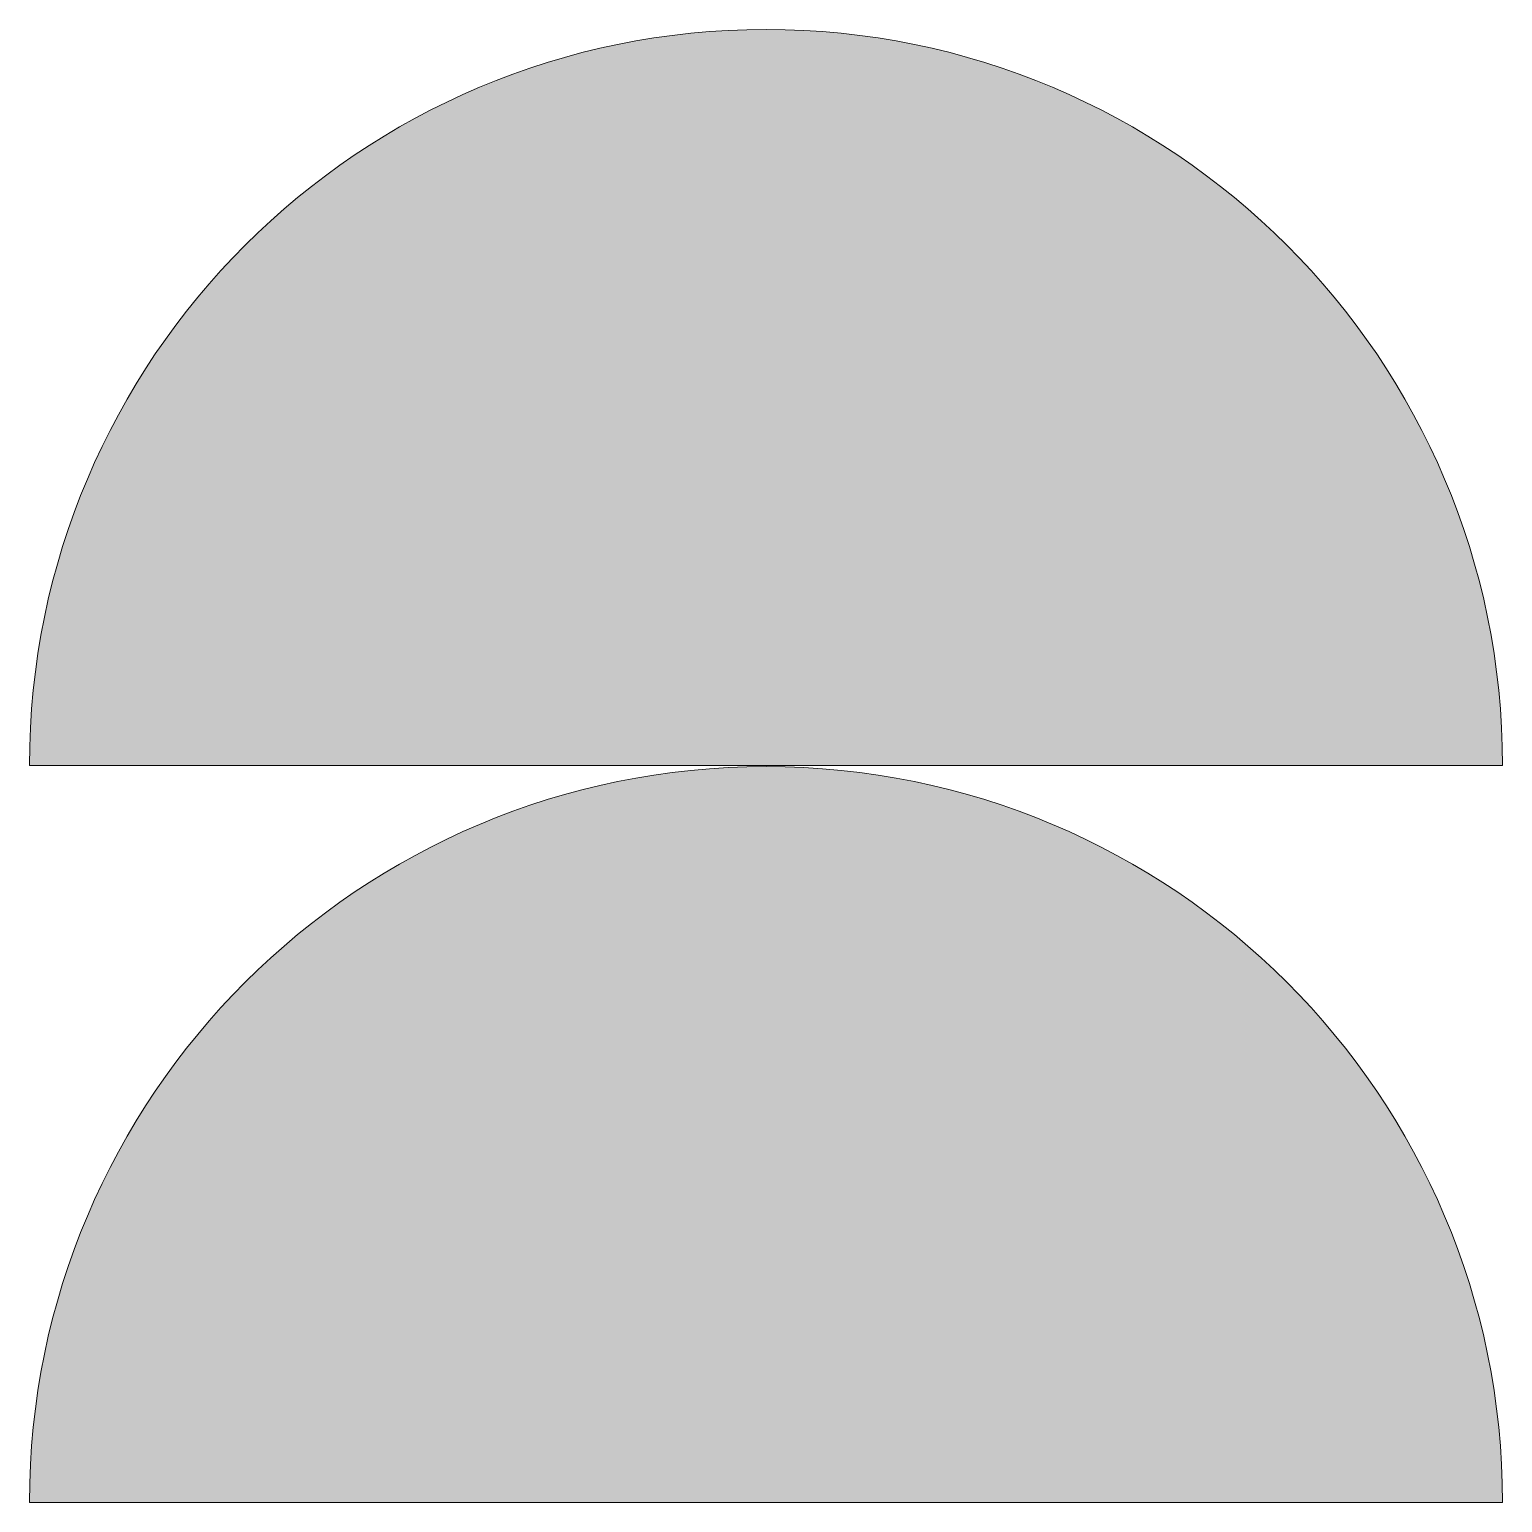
# Model space of a CAD drawing. Header units: inches. Extents: x 0 to 100, y 0 to 100.
import ezdxf

# ---------------------------------------------------------------- set-up
doc = ezdxf.new("R2010")
doc.units = ezdxf.units.IN
doc.header["$MEASUREMENT"] = 0
doc.layers.add('Layer 1', color=7, linetype='Continuous')

# ---------------------------------------------------------------- blocks, each defined once
blk = doc.blocks.new('block 2')
at = {"layer": 'Layer 1', "true_color": 0xffffff}
h = blk.add_hatch(color=7, dxfattribs=at)
h.dxf.hatch_style = 2
edge = h.paths.add_edge_path()
edge.add_spline(control_points=[(50, 100), (22.4, 100), (0, 77.63), (0, 50.03), (0, 50.03), (100, 50.03), (100, 50.03), (100, 77.63), (77.6, 100), (50, 100)], knot_values=[0, 0, 0, 0, 1, 1, 1, 2, 2, 2, 3, 3, 3, 3], degree=3, periodic=1)
h = blk.add_hatch(color=7, dxfattribs=at)
h.dxf.hatch_style = 2
edge = h.paths.add_edge_path()
edge.add_spline(control_points=[(0, 0), (0, 0), (100, 0), (100, 0), (100, 27.6), (77.6, 49.96), (50, 49.96), (22.4, 49.96), (0, 27.6), (0, 0)], knot_values=[0, 0, 0, 0, 1, 1, 1, 2, 2, 2, 3, 3, 3, 3], degree=3, periodic=1)
at = {"layer": 'Layer 1', "lineweight": 0}
for points in [[(50, 100), (22.4, 100), (0, 77.63), (0, 50.03), (0, 50.03), (100, 50.03), (100, 50.03), (100, 77.63), (77.6, 100), (50, 100)], [(0, 0), (0, 0), (100, 0), (100, 0), (100, 27.6), (77.6, 49.96), (50, 49.96), (22.4, 49.96), (0, 27.6), (0, 0)]]:
    blk.add_open_spline(points, degree=3, knots=[0, 0, 0, 0, 1, 1, 1, 2, 2, 2, 3, 3, 3, 3], dxfattribs=at)

msp = doc.modelspace()

# ---------------------------------------------------------------- block references
at = {"layer": 'Layer 1'}
msp.add_blockref('block 2', (0, 0), dxfattribs=at)

doc.saveas('drawing.dxf')
